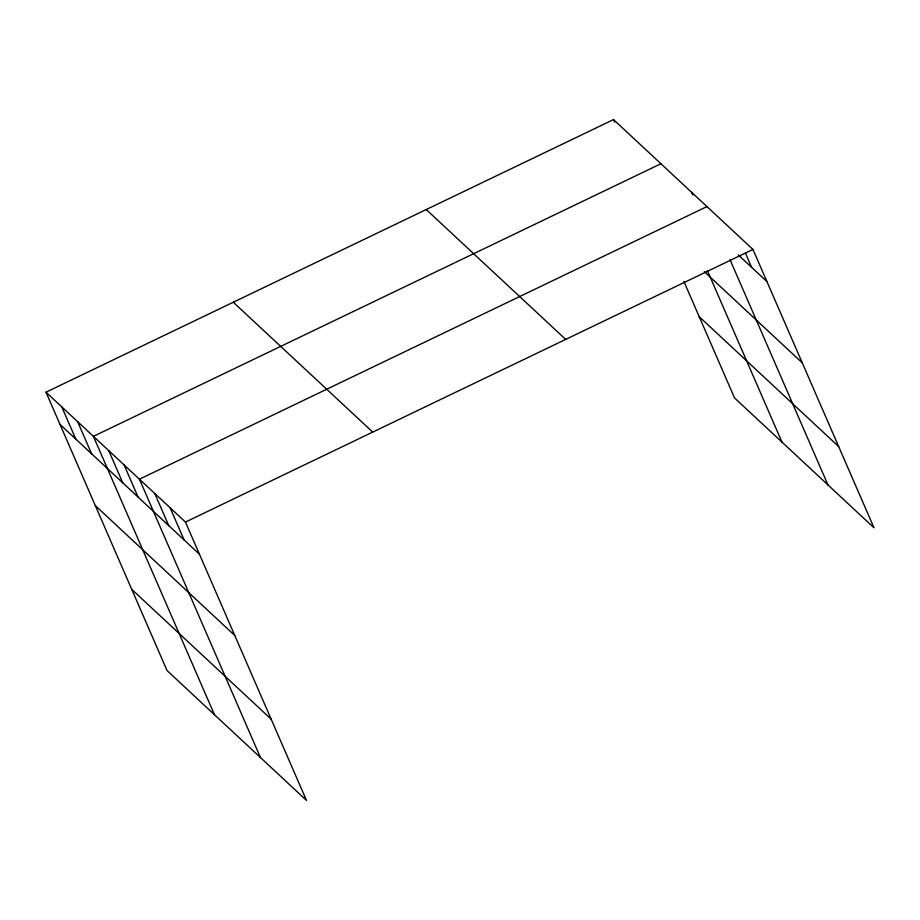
<?xml version="1.0" encoding="UTF-8"?>
<svg xmlns="http://www.w3.org/2000/svg" width="920" height="920" viewBox="0 0 920 920"><rect width="100%" height="100%" fill="white"/><g stroke="black" fill="none" stroke-linecap="round" stroke-linejoin="round"><path stroke-width="1.38" d="M46 392.196L185.449 522.054L306.486 800.411L167.037 670.553L46 392.196L613.513 119.588L752.962 249.446L874 527.804L734.551 397.946L683.87 281.393M660.928 163.737L93.415 436.344L214.452 714.702M706.951 206.597L139.438 479.193L260.464 757.551M185.449 522.054L752.962 249.446M738.323 254.955L766.958 281.612M704.317 271.642L802.274 362.859M699.223 316.71L838.672 446.556M426.236 209.553L565.685 339.399M233.277 302.231L372.726 432.089M59.984 424.361L199.445 554.219M95.312 505.609L234.761 635.467M131.709 589.317L271.158 719.164M745.464 253.172L751.617 267.329M730.054 259.727L827.977 484.955M691.61 192.314L692.725 194.879M707.388 270.606L781.966 442.106M613.513 119.588L614.629 122.164M170.108 507.771L184.103 539.936M154.767 493.476L168.762 525.653M124.096 464.91L138.08 497.087M108.755 450.627L122.739 482.804M77.613 421.624L91.597 453.801M61.801 406.916L75.796 439.081"/></g></svg>
